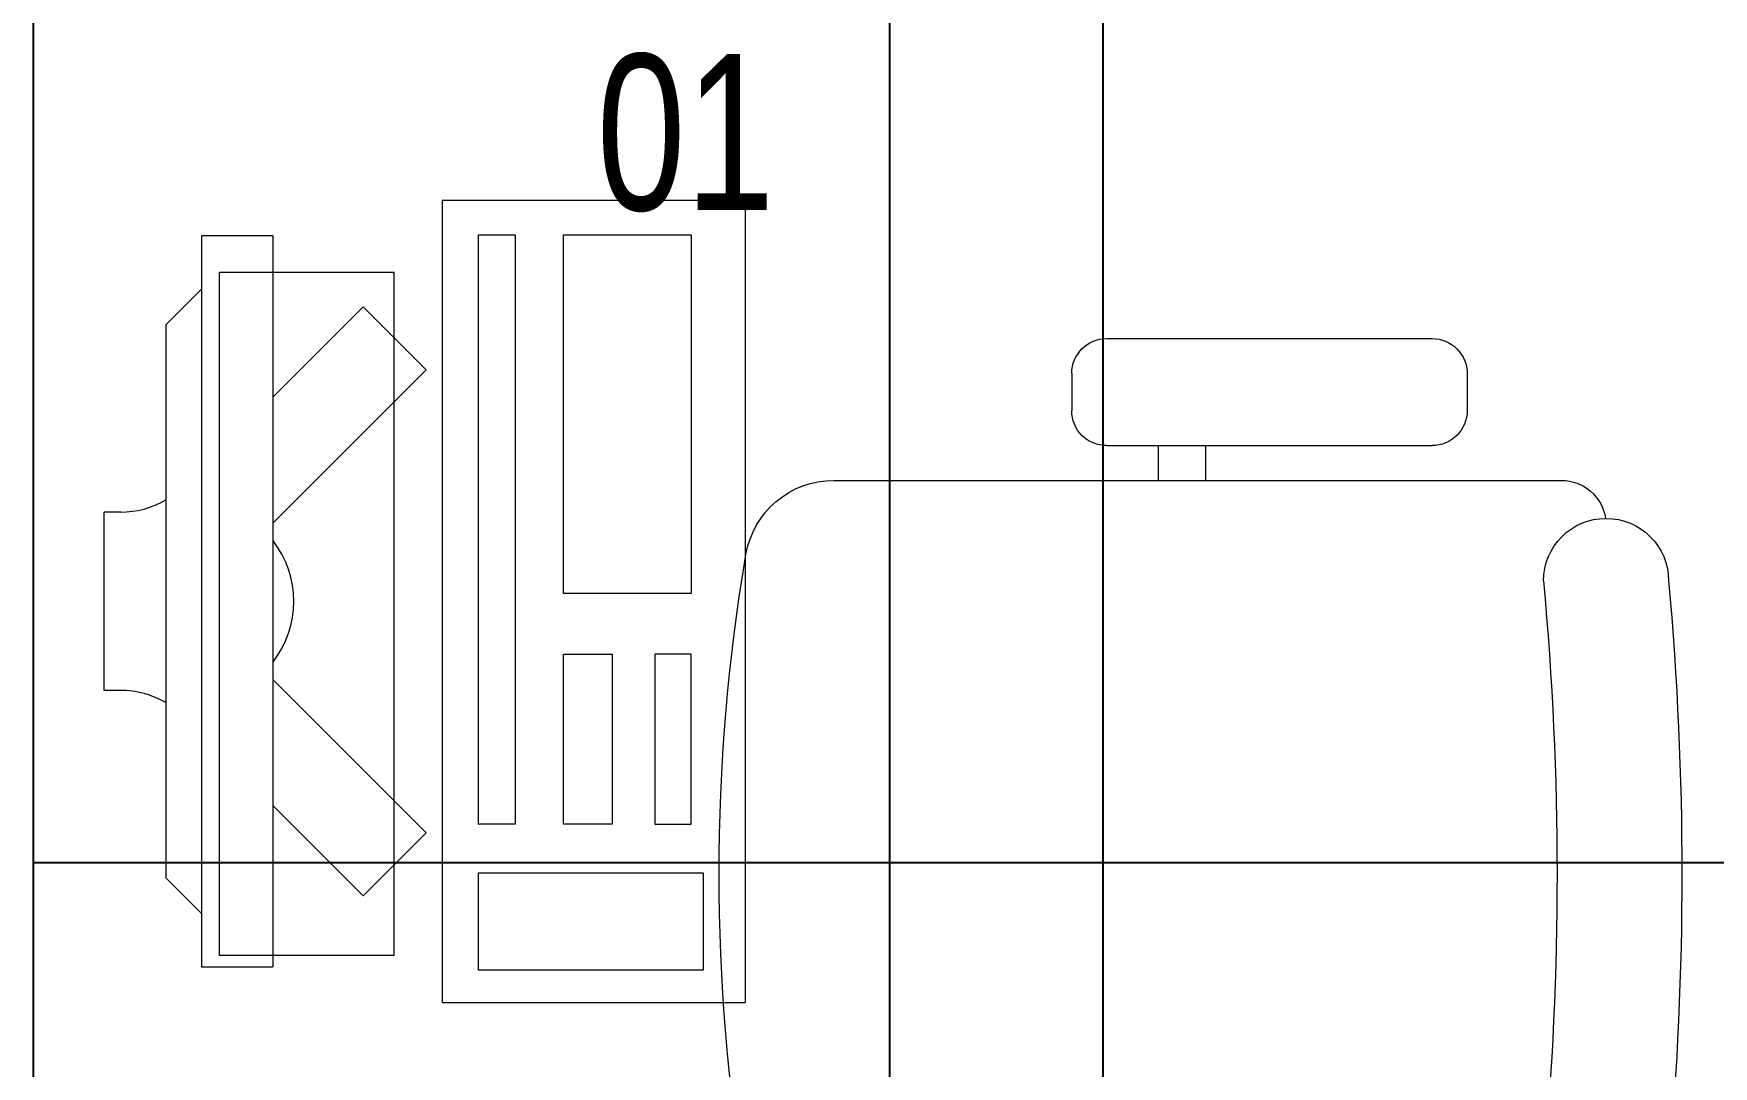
# Model space of a CAD drawing. Extents: x -509638 to 57327, y -29287 to 19916.
# Drawn here: x 25216 to 26158, y 6796 to 7375 of the extents above; entities that cross this region are included whole.
import ezdxf

# ---------------------------------------------------------------- set-up
doc = ezdxf.new("R2010")
doc.units = 0
doc.header["$LTSCALE"] = 0.25
doc.linetypes.add('DASHDOT', pattern=[25.4, 12.7, -6.35, 0, -6.35])
for name, color, linetype, lineweight in [('01-First Floor$0$72_EGR_EQP_TAG', 142, 'Continuous', 5), ('01-First Floor$0$LOADING', 253, 'Continuous', 5), ('01-First Floor$0$Walls', 251, 'Continuous', 5), ('E-LITE-CLNG-CNDT', 6, 'DASHDOT', 35)]:
    doc.layers.add(name, color=color, linetype=linetype, lineweight=lineweight)
doc.layers.add('01-First Floor$0$FALSE CEILING', color=251, linetype='Continuous')
doc.styles.add('01-First Floor$0$X3G_ENTITY_257CFD', font='swisscl.ttf', dxfattribs={"height": 200})

# ---------------------------------------------------------------- blocks, each defined once
blk = doc.blocks.new('01-First Floor$0$ITCWLS1-P')
at = {"layer": '01-First Floor$0$LOADING'}
for p, q in [((-0.17, 0.45), (-0.17, 0)), ((-0.17, 0.45), (0, 0.45)), ((0, 0.45), (0, 0)), ((-0.26509, 0.43, 0), (-0.30509, 0.43, 0)), ((-0.30509, 0.43, 0), (-0.30509, 0.02, 0)), ((-0.26509, 0.43, 0), (-0.26509, 0.02, 0)), ((-0.14957, 0.43047), (-0.12914, 0.43047)), ((-0.12914, 0.43047), (-0.12914, 0.40893)), ((-0.197, 0.40939), (-0.295, 0.40939)), ((-0.295, 0.02639), (-0.295, 0.40939)), ((-0.197, 0.02639), (-0.197, 0.40939)), ((-0.32509, 0.38, 0), (-0.30509, 0.4, 0)), ((-0.32509, 0.38, 0), (-0.32509, 0.07, 0)), ((-0.35032, 0.275), (-0.35961, 0.275)), ((-0.35961, 0.175), (-0.35961, 0.275)), ((-0.35032, 0.175), (-0.35961, 0.175)), ((-0.32509, 0.07, 0), (-0.30509, 0.05, 0)), ((-0.30509, 0.02, 0), (-0.26509, 0.02, 0)), ((-0.197, 0.02639), (-0.295, 0.02639)), ((-0.17, 0), (0, 0))]:
    blk.add_line(p, q, dxfattribs=at)
at = {"layer": '01-First Floor$0$LOADING', "extrusion": (2.48281e-10, 3.18408e-10, -1)}
for p, q in [((-0.26509, 0.33952), (-0.21443, 0.39019)), ((-0.17907, 0.35483), (-0.21443, 0.39019)), ((-0.26509, 0.26881), (-0.17907, 0.35483))]:
    blk.add_line(p, q, dxfattribs=at)
at = {"layer": '01-First Floor$0$LOADING', "extrusion": (2.48281e-10, -3.18408e-10, -1)}
for p, q in [((-0.26509, 0.18119), (-0.17907, 0.09517)), ((-0.26509, 0.11048), (-0.21443, 0.05981)), ((-0.17907, 0.09517), (-0.21443, 0.05981))]:
    blk.add_line(p, q, dxfattribs=at)
at = {"layer": '01-First Floor$0$LOADING'}
for points in [[(-0.12914, 0.40893), (-0.12914, 0.09996), (-0.14957, 0.09996), (-0.14957, 0.43047)], [(-0.14957, 0.09997), (-0.14957, 0.09997), (-0.14957, 0.09997), (-0.14957, 0.09997), (-0.14957, 0.09997), (-0.14957, 0.09997), (-0.14957, 0.09997), (-0.14957, 0.09997), (-0.14957, 0.09997)], [(-0.14957, 0.09997), (-0.14957, 0.09997), (-0.14957, 0.09997), (-0.14957, 0.09997), (-0.14957, 0.09997), (-0.14957, 0.09997), (-0.14957, 0.09997), (-0.14957, 0.09997), (-0.14957, 0.09997), (-0.14957, 0.09997), (-0.14957, 0.09997), (-0.14957, 0.09997), (-0.14957, 0.09997), (-0.14957, 0.09997), (-0.14957, 0.09997), (-0.14957, 0.09997), (-0.14957, 0.09997), (-0.14957, 0.09997)], [(-0.14957, 0.09996), (-0.14957, 0.09996), (-0.14957, 0.09996), (-0.14957, 0.09996), (-0.14957, 0.09996), (-0.14957, 0.09996), (-0.14957, 0.09996), (-0.14957, 0.09996), (-0.14957, 0.09996), (-0.14957, 0.09996)], [(-0.14957, 0.09996), (-0.14957, 0.09996), (-0.14957, 0.09996), (-0.14957, 0.09996), (-0.14957, 0.09996), (-0.14957, 0.09996), (-0.14957, 0.09996)], [(-0.14957, 0.09997), (-0.14957, 0.09997), (-0.14957, 0.09997), (-0.14957, 0.09997), (-0.14957, 0.09997), (-0.14957, 0.09997), (-0.14957, 0.09997), (-0.14957, 0.09997), (-0.14957, 0.09997), (-0.14957, 0.09997)], [(-0.14957, 0.09997), (-0.14957, 0.09997), (-0.14957, 0.09997), (-0.14957, 0.09997), (-0.14957, 0.09997), (-0.14957, 0.09997), (-0.14957, 0.09997), (-0.14957, 0.09997), (-0.14957, 0.09997), (-0.14957, 0.09997), (-0.14957, 0.09997), (-0.14957, 0.09997), (-0.14957, 0.09997), (-0.14957, 0.09997), (-0.14957, 0.09997)], [(-0.14957, 0.09997), (-0.14957, 0.09997), (-0.14957, 0.09997), (-0.14957, 0.09997), (-0.14957, 0.09997), (-0.14957, 0.09997), (-0.14957, 0.09997), (-0.14957, 0.09997), (-0.14957, 0.09997), (-0.14957, 0.09997)], [(-0.14957, 0.09997), (-0.14957, 0.09997), (-0.14957, 0.09997), (-0.14957, 0.09997), (-0.14957, 0.09997), (-0.14957, 0.09997), (-0.14957, 0.09997), (-0.14957, 0.09997), (-0.14957, 0.09997), (-0.14957, 0.09997)], [(-0.14957, 0.09996), (-0.14957, 0.09996), (-0.14957, 0.09996), (-0.14957, 0.09996), (-0.14957, 0.09996), (-0.14957, 0.09996), (-0.14957, 0.09996), (-0.14957, 0.09996), (-0.14957, 0.09996), (-0.14957, 0.09996), (-0.14957, 0.09996), (-0.14957, 0.09996), (-0.14957, 0.09996), (-0.14957, 0.09996), (-0.14957, 0.09996), (-0.14957, 0.09996), (-0.14957, 0.09996), (-0.14957, 0.09996), (-0.14957, 0.09997), (-0.14957, 0.09997), (-0.14957, 0.09997), (-0.14957, 0.09997), (-0.14957, 0.09997), (-0.14957, 0.09997), (-0.14957, 0.09997), (-0.14957, 0.09997), (-0.14957, 0.09997), (-0.14957, 0.09997), (-0.14957, 0.09997), (-0.14957, 0.09997), (-0.14957, 0.09997), (-0.14957, 0.09997), (-0.14956, 0.09997), (-0.14956, 0.09997), (-0.14956, 0.09997), (-0.14956, 0.09996), (-0.14956, 0.09996), (-0.14956, 0.09996), (-0.14956, 0.09996), (-0.14956, 0.09996), (-0.14956, 0.09996), (-0.14956, 0.09996), (-0.14956, 0.09996), (-0.14956, 0.09996), (-0.14956, 0.09996), (-0.14956, 0.09996), (-0.14956, 0.09996), (-0.14956, 0.09996), (-0.14957, 0.09996), (-0.14957, 0.09996), (-0.14957, 0.09996), (-0.14957, 0.09996), (-0.14957, 0.09996), (-0.14957, 0.09996)], [(-0.14957, 0.09996), (-0.14957, 0.09996), (-0.14957, 0.09996), (-0.14957, 0.09996), (-0.14957, 0.09996), (-0.14957, 0.09996), (-0.14957, 0.09996), (-0.14957, 0.09996), (-0.14957, 0.09996), (-0.14957, 0.09996), (-0.14957, 0.09997), (-0.14957, 0.09997), (-0.14957, 0.09997), (-0.14957, 0.09996), (-0.14957, 0.09996), (-0.14957, 0.09996), (-0.14957, 0.09996), (-0.14957, 0.09996), (-0.14957, 0.09996), (-0.14957, 0.09997), (-0.14957, 0.09997), (-0.14957, 0.09997), (-0.14957, 0.09997), (-0.14957, 0.09997), (-0.14957, 0.09997), (-0.14957, 0.09997), (-0.14957, 0.09997), (-0.14957, 0.09997), (-0.14957, 0.09997), (-0.14957, 0.09997), (-0.14957, 0.09997), (-0.14957, 0.09997), (-0.14957, 0.09997), (-0.14957, 0.09997), (-0.14957, 0.09997), (-0.14957, 0.09997), (-0.14957, 0.09997), (-0.14957, 0.09997), (-0.14957, 0.09997), (-0.14957, 0.09997), (-0.14957, 0.09997), (-0.14957, 0.09997), (-0.14957, 0.09997), (-0.14957, 0.09997), (-0.14957, 0.09997), (-0.14957, 0.09997), (-0.14957, 0.09997), (-0.14957, 0.09997), (-0.14957, 0.09997), (-0.14957, 0.09997), (-0.14957, 0.09997), (-0.14957, 0.09997), (-0.14957, 0.09997), (-0.14957, 0.09997), (-0.14957, 0.09997), (-0.14957, 0.09997), (-0.14957, 0.09997), (-0.14957, 0.09997), (-0.14957, 0.09997), (-0.14957, 0.09997), (-0.14957, 0.09997), (-0.14957, 0.09997), (-0.14957, 0.09997), (-0.14957, 0.09997), (-0.14957, 0.09997), (-0.14957, 0.09997), (-0.14957, 0.09997), (-0.14957, 0.09997), (-0.14957, 0.09997), (-0.14957, 0.09997), (-0.14957, 0.09997), (-0.14957, 0.09997), (-0.14957, 0.09997), (-0.14957, 0.09997), (-0.14957, 0.09997), (-0.14957, 0.09997), (-0.14957, 0.09997), (-0.14957, 0.09997), (-0.14957, 0.09997), (-0.14957, 0.09997), (-0.14956, 0.09997), (-0.14957, 0.09997), (-0.14957, 0.09997), (-0.14957, 0.09997), (-0.14957, 0.09997), (-0.14956, 0.09997), (-0.14957, 0.09997), (-0.14957, 0.09997), (-0.14957, 0.09997), (-0.14957, 0.09997), (-0.14957, 0.09997), (-0.14957, 0.09997), (-0.14957, 0.09997), (-0.14957, 0.09997), (-0.14957, 0.09997), (-0.14957, 0.09997), (-0.14956, 0.09997), (-0.14957, 0.09996), (-0.14957, 0.09996), (-0.14957, 0.09996), (-0.14956, 0.09996), (-0.14957, 0.09996), (-0.14957, 0.09996), (-0.14957, 0.09996), (-0.14957, 0.09996), (-0.14957, 0.09996), (-0.14957, 0.09996), (-0.14957, 0.09996), (-0.14957, 0.09996), (-0.14957, 0.09996), (-0.14957, 0.09996)], [(-0.14957, 0.09996), (-0.14957, 0.09996), (-0.14957, 0.09996), (-0.14957, 0.09996), (-0.14957, 0.09996), (-0.14957, 0.09996), (-0.14957, 0.09996), (-0.14957, 0.09996)], [(-0.14957, 0.09996), (-0.14957, 0.09996), (-0.14957, 0.09996), (-0.14957, 0.09996), (-0.14957, 0.09996), (-0.14957, 0.09996), (-0.14957, 0.09996), (-0.14957, 0.09996), (-0.14957, 0.09996), (-0.14957, 0.09996), (-0.14957, 0.09996), (-0.14957, 0.09996), (-0.14957, 0.09996), (-0.14957, 0.09996), (-0.14957, 0.09996), (-0.14957, 0.09996), (-0.14957, 0.09996), (-0.14957, 0.09996), (-0.14957, 0.09996), (-0.14957, 0.09996), (-0.14957, 0.09996), (-0.14957, 0.09996), (-0.14957, 0.09996), (-0.14957, 0.09996), (-0.14957, 0.09996), (-0.14957, 0.09996), (-0.14957, 0.09996), (-0.14957, 0.09996), (-0.14957, 0.09996), (-0.14957, 0.09996), (-0.14957, 0.09996), (-0.14957, 0.09996), (-0.14957, 0.09996), (-0.14957, 0.09996), (-0.14957, 0.09996), (-0.14957, 0.09996), (-0.14957, 0.09996), (-0.14957, 0.09996), (-0.14957, 0.09996), (-0.14957, 0.09996), (-0.14957, 0.09996), (-0.14957, 0.09996), (-0.14957, 0.09996), (-0.14957, 0.09996), (-0.14957, 0.09996), (-0.14957, 0.09996), (-0.14957, 0.09996), (-0.14957, 0.09996), (-0.14956, 0.09996), (-0.14956, 0.09996), (-0.14956, 0.09996), (-0.14956, 0.09996), (-0.14957, 0.09996), (-0.14957, 0.09996), (-0.14957, 0.09996), (-0.14957, 0.09996), (-0.14957, 0.09996), (-0.14957, 0.09996), (-0.14956, 0.09996), (-0.14957, 0.09996), (-0.14957, 0.09996), (-0.14957, 0.09996), (-0.14957, 0.09996), (-0.14957, 0.09996), (-0.14957, 0.09996), (-0.14957, 0.09996), (-0.14957, 0.09996), (-0.14957, 0.09996), (-0.14957, 0.09996), (-0.14956, 0.09996), (-0.14956, 0.09996), (-0.14957, 0.09996), (-0.14957, 0.09996), (-0.14957, 0.09996), (-0.14957, 0.09996), (-0.14957, 0.09996), (-0.14957, 0.09996), (-0.14957, 0.09996), (-0.14957, 0.09996), (-0.14957, 0.09996), (-0.14957, 0.09996), (-0.14957, 0.09996), (-0.14957, 0.09996), (-0.14957, 0.09996), (-0.14957, 0.09996), (-0.14957, 0.09996), (-0.14957, 0.09996), (-0.14957, 0.09996), (-0.14957, 0.09996)], [(-0.14957, 0.09996), (-0.14957, 0.09996), (-0.14957, 0.09996), (-0.14957, 0.09996), (-0.14957, 0.09996), (-0.14957, 0.09996), (-0.14957, 0.09996), (-0.14957, 0.09996), (-0.14957, 0.09996), (-0.14957, 0.09996), (-0.14957, 0.09996), (-0.14957, 0.09996)], [(-0.14957, 0.09996), (-0.14957, 0.09996), (-0.14956, 0.09996), (-0.14956, 0.09996), (-0.14956, 0.09996), (-0.14956, 0.09996), (-0.14957, 0.09996)], [(-0.14957, 0.09996), (-0.14957, 0.09996), (-0.14957, 0.09996), (-0.14957, 0.09996), (-0.14957, 0.09996), (-0.14957, 0.09996), (-0.14957, 0.09996), (-0.14957, 0.09996), (-0.14957, 0.09996), (-0.14956, 0.09996), (-0.14956, 0.09996), (-0.14956, 0.09996), (-0.14956, 0.09996), (-0.14956, 0.09996), (-0.14956, 0.09996), (-0.14956, 0.09996), (-0.14957, 0.09996)]]:
    blk.add_lwpolyline(points, dxfattribs=at)
for points in [[(-0.1019, 0.43047), (-0.03039, 0.43047), (-0.03039, 0.22944), (-0.1019, 0.22944)], [(-0.1019, 0.19536), (-0.07466, 0.19536), (-0.07466, 0.09996), (-0.1019, 0.09996)], [(-0.03039, 0.19536), (-0.05082, 0.19536), (-0.05082, 0.09996), (-0.03039, 0.09996)], [(-0.14956, 0.09996), (-0.14956, 0.09996), (-0.14956, 0.09996), (-0.14956, 0.09996), (-0.14956, 0.09996), (-0.14956, 0.09996), (-0.14956, 0.09996), (-0.14956, 0.09996), (-0.14957, 0.09996), (-0.14957, 0.09996), (-0.14957, 0.09996), (-0.14957, 0.09996), (-0.14957, 0.09996), (-0.14957, 0.09996), (-0.14957, 0.09996), (-0.14957, 0.09996), (-0.14957, 0.09996), (-0.14957, 0.09996), (-0.14957, 0.09996), (-0.14957, 0.09996), (-0.14957, 0.09996), (-0.14957, 0.09996), (-0.14957, 0.09996), (-0.14957, 0.09996), (-0.14957, 0.09996), (-0.14957, 0.09996), (-0.14957, 0.09996), (-0.14957, 0.09996), (-0.14957, 0.09996), (-0.14957, 0.09996), (-0.14957, 0.09996), (-0.14957, 0.09996), (-0.14957, 0.09996), (-0.14957, 0.09996), (-0.14957, 0.09996), (-0.14957, 0.09996), (-0.14957, 0.09996), (-0.14957, 0.09996), (-0.14957, 0.09996), (-0.14957, 0.09996), (-0.14957, 0.09996), (-0.14957, 0.09996), (-0.14957, 0.09996), (-0.14957, 0.09996), (-0.14957, 0.09996), (-0.14957, 0.09996), (-0.14957, 0.09996), (-0.14957, 0.09996), (-0.14957, 0.09996), (-0.14957, 0.09996), (-0.14957, 0.09996), (-0.14957, 0.09996), (-0.14957, 0.09996), (-0.14957, 0.09996), (-0.14957, 0.09996), (-0.14957, 0.09996), (-0.14957, 0.09996), (-0.14956, 0.09996), (-0.14956, 0.09996), (-0.14956, 0.09996), (-0.14956, 0.09996), (-0.14956, 0.09996), (-0.14956, 0.09996), (-0.14956, 0.09996), (-0.14956, 0.09996), (-0.14956, 0.09996), (-0.14956, 0.09996), (-0.14956, 0.09996), (-0.14956, 0.09996), (-0.14956, 0.09996), (-0.14956, 0.09996), (-0.14956, 0.09996), (-0.14956, 0.09996), (-0.14956, 0.09996), (-0.14956, 0.09996), (-0.14956, 0.09996), (-0.14956, 0.09996), (-0.14956, 0.09996), (-0.14956, 0.09996), (-0.14956, 0.09996), (-0.14956, 0.09996), (-0.14956, 0.09996), (-0.14956, 0.09996), (-0.14956, 0.09996), (-0.14956, 0.09996), (-0.14956, 0.09996), (-0.14956, 0.09996), (-0.14956, 0.09996), (-0.14956, 0.09996), (-0.14957, 0.09996), (-0.14957, 0.09996), (-0.14957, 0.09996), (-0.14957, 0.09996), (-0.14957, 0.09996), (-0.14957, 0.09996), (-0.14957, 0.09996), (-0.14957, 0.09996), (-0.14957, 0.09996), (-0.14957, 0.09996), (-0.14957, 0.09996), (-0.14957, 0.09996), (-0.14957, 0.09996), (-0.14957, 0.09996), (-0.14957, 0.09996), (-0.14957, 0.09996), (-0.14957, 0.09996), (-0.14957, 0.09996), (-0.14957, 0.09996), (-0.14957, 0.09996), (-0.14957, 0.09996), (-0.14957, 0.09996), (-0.14957, 0.09996), (-0.14957, 0.09996), (-0.14957, 0.09996), (-0.14957, 0.09996), (-0.14957, 0.09996), (-0.14957, 0.09996), (-0.14957, 0.09996), (-0.14957, 0.09996), (-0.14957, 0.09996), (-0.14957, 0.09996), (-0.14957, 0.09996), (-0.14957, 0.09996), (-0.14957, 0.09996), (-0.14957, 0.09996), (-0.14957, 0.09996), (-0.14957, 0.09996), (-0.14957, 0.09996), (-0.14957, 0.09996), (-0.14957, 0.09996), (-0.14957, 0.09996), (-0.14957, 0.09996), (-0.14957, 0.09996), (-0.14957, 0.09996), (-0.14957, 0.09996), (-0.14957, 0.09996), (-0.14957, 0.09996), (-0.14957, 0.09996), (-0.14957, 0.09996), (-0.14957, 0.09996), (-0.14957, 0.09996), (-0.14957, 0.09996), (-0.14957, 0.09996), (-0.14957, 0.09996), (-0.14957, 0.09996), (-0.14957, 0.09996), (-0.14957, 0.09996), (-0.14957, 0.09996), (-0.14957, 0.09996), (-0.14957, 0.09996), (-0.14957, 0.09996), (-0.14957, 0.09996), (-0.14957, 0.09996), (-0.14957, 0.09996), (-0.14956, 0.09996), (-0.14956, 0.09996), (-0.14956, 0.09996), (-0.14956, 0.09996), (-0.14956, 0.09996), (-0.14956, 0.09996), (-0.14956, 0.09996), (-0.14956, 0.09996), (-0.14956, 0.09996), (-0.14956, 0.09996), (-0.14956, 0.09996), (-0.14956, 0.09996), (-0.14956, 0.09996), (-0.14956, 0.09996), (-0.14956, 0.09996), (-0.14956, 0.09996), (-0.14956, 0.09996), (-0.14956, 0.09996), (-0.14956, 0.09996), (-0.14956, 0.09996), (-0.14956, 0.09996), (-0.14956, 0.09996), (-0.14956, 0.09996), (-0.14956, 0.09996), (-0.14956, 0.09996), (-0.14956, 0.09996), (-0.14956, 0.09996), (-0.14956, 0.09996), (-0.14956, 0.09996), (-0.14956, 0.09996), (-0.14956, 0.09996), (-0.14956, 0.09996), (-0.14956, 0.09996), (-0.14956, 0.09996), (-0.14956, 0.09996), (-0.14956, 0.09996), (-0.14956, 0.09996), (-0.14956, 0.09996), (-0.14956, 0.09996), (-0.14956, 0.09996), (-0.14956, 0.09996), (-0.14956, 0.09996), (-0.14956, 0.09996), (-0.14956, 0.09996), (-0.14956, 0.09996), (-0.14956, 0.09996), (-0.14956, 0.09996), (-0.14957, 0.09996), (-0.14957, 0.09996), (-0.14957, 0.09996), (-0.14957, 0.09996), (-0.14957, 0.09996), (-0.14957, 0.09996), (-0.14957, 0.09996), (-0.14957, 0.09996), (-0.14957, 0.09996), (-0.14957, 0.09996), (-0.14957, 0.09996), (-0.14957, 0.09996), (-0.14957, 0.09996), (-0.14957, 0.09996), (-0.14957, 0.09996), (-0.14957, 0.09996), (-0.14957, 0.09996), (-0.14957, 0.09996), (-0.14957, 0.09996), (-0.14957, 0.09996), (-0.14957, 0.09996), (-0.14957, 0.09996), (-0.14957, 0.09996), (-0.14957, 0.09996), (-0.14957, 0.09996), (-0.14957, 0.09996), (-0.14957, 0.09996), (-0.14957, 0.09996), (-0.14957, 0.09996), (-0.14957, 0.09996), (-0.14957, 0.09996), (-0.14957, 0.09996), (-0.14957, 0.09996), (-0.14957, 0.09996), (-0.14956, 0.09996), (-0.14956, 0.09996), (-0.14956, 0.09996), (-0.14956, 0.09996), (-0.14956, 0.09996), (-0.14956, 0.09996), (-0.14956, 0.09996), (-0.14956, 0.09996), (-0.14956, 0.09996), (-0.14956, 0.09996), (-0.14956, 0.09996), (-0.14956, 0.09996), (-0.14956, 0.09996), (-0.14956, 0.09996), (-0.14956, 0.09996), (-0.14956, 0.09996), (-0.14956, 0.09996), (-0.14956, 0.09996), (-0.14956, 0.09996), (-0.14956, 0.09996), (-0.14956, 0.09996), (-0.14956, 0.09996), (-0.14956, 0.09996), (-0.14956, 0.09996), (-0.14956, 0.09996), (-0.14956, 0.09996), (-0.14956, 0.09996), (-0.14956, 0.09996), (-0.14956, 0.09996), (-0.14956, 0.09996), (-0.14956, 0.09996), (-0.14956, 0.09996), (-0.14956, 0.09996), (-0.14956, 0.09996), (-0.14956, 0.09996), (-0.14956, 0.09996), (-0.14956, 0.09996), (-0.14956, 0.09996), (-0.14956, 0.09996), (-0.14956, 0.09996), (-0.14956, 0.09996), (-0.14956, 0.09996)], [(-0.14957, 0.09996), (-0.14957, 0.09996), (-0.14957, 0.09996), (-0.14957, 0.09996), (-0.14957, 0.09996), (-0.14957, 0.09996), (-0.14957, 0.09996), (-0.14957, 0.09996), (-0.14957, 0.09996), (-0.14957, 0.09996), (-0.14957, 0.09996), (-0.14957, 0.09996), (-0.14957, 0.09996), (-0.14957, 0.09996), (-0.14957, 0.09996), (-0.14957, 0.09996), (-0.14957, 0.09996), (-0.14957, 0.09996), (-0.14957, 0.09996), (-0.14957, 0.09996), (-0.14957, 0.09996), (-0.14957, 0.09996), (-0.14957, 0.09996), (-0.14957, 0.09996), (-0.14957, 0.09996), (-0.14957, 0.09996), (-0.14957, 0.09996), (-0.14957, 0.09996), (-0.14957, 0.09996), (-0.14957, 0.09996), (-0.14957, 0.09996), (-0.14957, 0.09996), (-0.14957, 0.09996), (-0.14957, 0.09996), (-0.14957, 0.09996), (-0.14957, 0.09996), (-0.14957, 0.09996), (-0.14957, 0.09996), (-0.14957, 0.09996), (-0.14957, 0.09996), (-0.14957, 0.09996), (-0.14957, 0.09996), (-0.14957, 0.09996), (-0.14957, 0.09996), (-0.14957, 0.09996), (-0.14957, 0.09996), (-0.14957, 0.09996), (-0.14957, 0.09996), (-0.14957, 0.09996), (-0.14957, 0.09996), (-0.14957, 0.09996), (-0.14957, 0.09996), (-0.14957, 0.09996), (-0.14957, 0.09996), (-0.14957, 0.09996), (-0.14957, 0.09996), (-0.14957, 0.09996), (-0.14957, 0.09996), (-0.14957, 0.09996), (-0.14957, 0.09996), (-0.14957, 0.09996), (-0.14957, 0.09996), (-0.14957, 0.09996), (-0.14957, 0.09996), (-0.14957, 0.09996), (-0.14957, 0.09996), (-0.14957, 0.09996), (-0.14957, 0.09996), (-0.14957, 0.09996), (-0.14957, 0.09996), (-0.14957, 0.09996), (-0.14957, 0.09996), (-0.14957, 0.09996), (-0.14957, 0.09996), (-0.14957, 0.09996), (-0.14957, 0.09996), (-0.14957, 0.09996), (-0.14957, 0.09996), (-0.14957, 0.09996), (-0.14957, 0.09996), (-0.14957, 0.09996), (-0.14957, 0.09996), (-0.14957, 0.09996), (-0.14957, 0.09996), (-0.14957, 0.09996), (-0.14957, 0.09996), (-0.14957, 0.09996), (-0.14957, 0.09996), (-0.14957, 0.09996), (-0.14957, 0.09996), (-0.14957, 0.09996), (-0.14957, 0.09996), (-0.14957, 0.09996), (-0.14957, 0.09996), (-0.14957, 0.09996), (-0.14957, 0.09996), (-0.14957, 0.09996), (-0.14957, 0.09996), (-0.14957, 0.09996), (-0.14957, 0.09996), (-0.14957, 0.09996), (-0.14957, 0.09996), (-0.14957, 0.09996), (-0.14957, 0.09996), (-0.14957, 0.09996), (-0.14957, 0.09996), (-0.14957, 0.09996), (-0.14957, 0.09996), (-0.14957, 0.09996), (-0.14957, 0.09996), (-0.14957, 0.09996), (-0.14957, 0.09996), (-0.14957, 0.09996), (-0.14957, 0.09996), (-0.14957, 0.09996), (-0.14957, 0.09996), (-0.14957, 0.09996), (-0.14957, 0.09996), (-0.14957, 0.09996), (-0.14957, 0.09996), (-0.14957, 0.09996), (-0.14957, 0.09996), (-0.14957, 0.09996), (-0.14957, 0.09996), (-0.14957, 0.09996), (-0.14957, 0.09996), (-0.14957, 0.09996), (-0.14957, 0.09996), (-0.14957, 0.09996), (-0.14957, 0.09996), (-0.14957, 0.09996), (-0.14957, 0.09996), (-0.14957, 0.09996), (-0.14957, 0.09996), (-0.14957, 0.09996), (-0.14957, 0.09996), (-0.14957, 0.09996), (-0.14957, 0.09996), (-0.14957, 0.09996), (-0.14957, 0.09996), (-0.14957, 0.09996), (-0.14957, 0.09996), (-0.14957, 0.09996), (-0.14957, 0.09996), (-0.14957, 0.09996), (-0.14957, 0.09996), (-0.14957, 0.09996), (-0.14957, 0.09996), (-0.14957, 0.09996), (-0.14957, 0.09996), (-0.14957, 0.09996), (-0.14957, 0.09996), (-0.14957, 0.09996), (-0.14957, 0.09996), (-0.14957, 0.09996), (-0.14957, 0.09996), (-0.14957, 0.09996), (-0.14957, 0.09996), (-0.14957, 0.09996), (-0.14957, 0.09996), (-0.14957, 0.09996), (-0.14957, 0.09996), (-0.14957, 0.09996), (-0.14957, 0.09996), (-0.14957, 0.09996), (-0.14957, 0.09996), (-0.14957, 0.09996), (-0.14957, 0.09996), (-0.14957, 0.09996), (-0.14957, 0.09996), (-0.14957, 0.09996), (-0.14957, 0.09996), (-0.14957, 0.09996), (-0.14957, 0.09996), (-0.14957, 0.09996), (-0.14957, 0.09996), (-0.14957, 0.09996), (-0.14957, 0.09996), (-0.14957, 0.09996), (-0.14957, 0.09996), (-0.14957, 0.09996), (-0.14957, 0.09996), (-0.14957, 0.09996), (-0.14957, 0.09996), (-0.14957, 0.09996), (-0.14957, 0.09996), (-0.14957, 0.09996), (-0.14957, 0.09996), (-0.14957, 0.09996), (-0.14957, 0.09996), (-0.14957, 0.09996), (-0.14957, 0.09996), (-0.14957, 0.09996), (-0.14957, 0.09996), (-0.14957, 0.09996), (-0.14957, 0.09996), (-0.14957, 0.09996), (-0.14957, 0.09996), (-0.14957, 0.09996), (-0.14957, 0.09996), (-0.14957, 0.09996), (-0.14957, 0.09996), (-0.14957, 0.09996), (-0.14957, 0.09996), (-0.14957, 0.09996), (-0.14957, 0.09996), (-0.14957, 0.09996), (-0.14957, 0.09996), (-0.14957, 0.09996), (-0.14957, 0.09996), (-0.14957, 0.09996), (-0.14957, 0.09996), (-0.14957, 0.09996), (-0.14957, 0.09996)], [(-0.14957, 0.09996), (-0.14957, 0.09996), (-0.14957, 0.09996), (-0.14957, 0.09996), (-0.14957, 0.09996), (-0.14957, 0.09996), (-0.14957, 0.09996), (-0.14957, 0.09996), (-0.14957, 0.09996), (-0.14957, 0.09996), (-0.14957, 0.09996), (-0.14957, 0.09996), (-0.14957, 0.09996), (-0.14957, 0.09996), (-0.14957, 0.09996), (-0.14957, 0.09996), (-0.14957, 0.09996), (-0.14957, 0.09996), (-0.14957, 0.09996), (-0.14957, 0.09996), (-0.14957, 0.09996), (-0.14957, 0.09996), (-0.14957, 0.09996), (-0.14957, 0.09996), (-0.14957, 0.09996), (-0.14957, 0.09996), (-0.14957, 0.09996), (-0.14957, 0.09996), (-0.14957, 0.09996), (-0.14957, 0.09996), (-0.14957, 0.09996), (-0.14957, 0.09996), (-0.14957, 0.09996), (-0.14957, 0.09996), (-0.14957, 0.09996), (-0.14957, 0.09996), (-0.14957, 0.09996), (-0.14957, 0.09996), (-0.14957, 0.09996), (-0.14957, 0.09996), (-0.14957, 0.09996), (-0.14957, 0.09996), (-0.14957, 0.09996), (-0.14957, 0.09996), (-0.14957, 0.09996), (-0.14957, 0.09996), (-0.14957, 0.09996), (-0.14957, 0.09996), (-0.14957, 0.09996), (-0.14957, 0.09996), (-0.14957, 0.09996), (-0.14957, 0.09996), (-0.14957, 0.09996), (-0.14957, 0.09996), (-0.14957, 0.09996), (-0.14957, 0.09996), (-0.14957, 0.09996), (-0.14957, 0.09996), (-0.14957, 0.09996), (-0.14957, 0.09996), (-0.14957, 0.09996), (-0.14957, 0.09996), (-0.14957, 0.09996), (-0.14957, 0.09996), (-0.14957, 0.09996), (-0.14957, 0.09996), (-0.14957, 0.09996), (-0.14957, 0.09996), (-0.14957, 0.09996), (-0.14957, 0.09996), (-0.14957, 0.09996), (-0.14957, 0.09996), (-0.14957, 0.09996), (-0.14957, 0.09996), (-0.14957, 0.09996), (-0.14957, 0.09996), (-0.14957, 0.09996), (-0.14957, 0.09996), (-0.14957, 0.09996), (-0.14957, 0.09996), (-0.14957, 0.09996), (-0.14957, 0.09996), (-0.14957, 0.09996), (-0.14957, 0.09996), (-0.14957, 0.09996), (-0.14957, 0.09996), (-0.14957, 0.09996), (-0.14957, 0.09996), (-0.14957, 0.09996), (-0.14957, 0.09996), (-0.14957, 0.09996), (-0.14957, 0.09996), (-0.14957, 0.09996), (-0.14957, 0.09996), (-0.14957, 0.09996), (-0.14957, 0.09996), (-0.14957, 0.09996), (-0.14957, 0.09996), (-0.14957, 0.09996), (-0.14957, 0.09996), (-0.14957, 0.09996), (-0.14957, 0.09996), (-0.14957, 0.09996), (-0.14957, 0.09996), (-0.14957, 0.09996), (-0.14957, 0.09996), (-0.14957, 0.09996), (-0.14957, 0.09996), (-0.14957, 0.09996), (-0.14957, 0.09996), (-0.14957, 0.09996), (-0.14957, 0.09996), (-0.14957, 0.09996), (-0.14957, 0.09996), (-0.14957, 0.09996), (-0.14957, 0.09996), (-0.14957, 0.09996), (-0.14957, 0.09996), (-0.14957, 0.09996), (-0.14957, 0.09996), (-0.14957, 0.09996), (-0.14957, 0.09996), (-0.14957, 0.09996), (-0.14957, 0.09996), (-0.14957, 0.09996), (-0.14957, 0.09996), (-0.14957, 0.09996), (-0.14957, 0.09996), (-0.14957, 0.09996), (-0.14957, 0.09996), (-0.14957, 0.09996), (-0.14957, 0.09996), (-0.14957, 0.09996), (-0.14957, 0.09996), (-0.14957, 0.09996), (-0.14957, 0.09996), (-0.14957, 0.09996), (-0.14957, 0.09996), (-0.14957, 0.09996), (-0.14957, 0.09996), (-0.14957, 0.09996), (-0.14957, 0.09996), (-0.14957, 0.09996), (-0.14957, 0.09996), (-0.14957, 0.09996), (-0.14957, 0.09996), (-0.14957, 0.09996), (-0.14957, 0.09996), (-0.14957, 0.09996), (-0.14957, 0.09996), (-0.14957, 0.09996), (-0.14957, 0.09996), (-0.14957, 0.09996), (-0.14957, 0.09996), (-0.14957, 0.09996), (-0.14957, 0.09996), (-0.14957, 0.09996), (-0.14957, 0.09996), (-0.14957, 0.09996), (-0.14957, 0.09996), (-0.14957, 0.09996), (-0.14957, 0.09996), (-0.14957, 0.09996), (-0.14957, 0.09996), (-0.14957, 0.09996), (-0.14957, 0.09996), (-0.14957, 0.09996), (-0.14957, 0.09996), (-0.14957, 0.09996), (-0.14957, 0.09996), (-0.14957, 0.09996), (-0.14957, 0.09996), (-0.14957, 0.09996), (-0.14957, 0.09996), (-0.14957, 0.09996), (-0.14957, 0.09996), (-0.14957, 0.09996), (-0.14957, 0.09996), (-0.14957, 0.09996), (-0.14957, 0.09996), (-0.14957, 0.09996), (-0.14957, 0.09996), (-0.14957, 0.09996), (-0.14957, 0.09996), (-0.14957, 0.09996), (-0.14957, 0.09996), (-0.14957, 0.09996), (-0.14957, 0.09996), (-0.14957, 0.09996), (-0.14957, 0.09996), (-0.14957, 0.09996), (-0.14957, 0.09996), (-0.14957, 0.09996), (-0.14957, 0.09996), (-0.14957, 0.09996), (-0.14957, 0.09996), (-0.14957, 0.09996), (-0.14957, 0.09996), (-0.14957, 0.09996), (-0.14957, 0.09996), (-0.14957, 0.09996), (-0.14957, 0.09996), (-0.14957, 0.09996), (-0.14957, 0.09996), (-0.14957, 0.09996), (-0.14957, 0.09996), (-0.14957, 0.09996), (-0.14957, 0.09996), (-0.14957, 0.09996), (-0.14957, 0.09996), (-0.14957, 0.09996), (-0.14957, 0.09996), (-0.14957, 0.09996), (-0.14957, 0.09996), (-0.14957, 0.09996), (-0.14957, 0.09996), (-0.14957, 0.09996), (-0.14957, 0.09996), (-0.14957, 0.09996)], [(-0.14957, 0.0727), (-0.02358, 0.0727), (-0.02358, 0.01818), (-0.14957, 0.01818)]]:
    blk.add_lwpolyline(points, close=True, dxfattribs=at)
for centre, radius, start, end in [((-0.35032, 0.325), 0.05, 270, 300.30934), ((-0.3089, 0.225), 0.05564, 321.94311, 38.05689), ((-0.35032, 0.125), 0.05, 59.69066, 90)]:
    blk.add_arc(centre, radius, start, end, dxfattribs=at)
blk = doc.blocks.new('01-First Floor$0$GF21018-P')
at = {"color": 0}
for p, q in [((-0.2207, 0.47563), (-0.2207, 0.0675)), ((-0.2806, 0.34221), (-0.25983, 0.34221)), ((-0.30021, 0.32259), (-0.30021, 0.14)), ((-0.24021, 0.32259), (-0.24021, 0.14)), ((-0.24021, 0.29372), (-0.2207, 0.29372)), ((-0.24021, 0.26708), (-0.2207, 0.26708)), ((-0.2806, 0.12039), (-0.25983, 0.12039))]:
    blk.add_line(p, q, dxfattribs=at)
for centre, radius, start, end in [((-0.0001, -0.52948), 1.06948, 80.36712, 99.63288), ((-0.1707, 0.47563), 0.05, 99.63288, 180), ((-0.2806, 0.32259), 0.01962, 90, 180), ((-0.25983, 0.32259), 0.01962, 360, 90), ((-0.2806, 0.14), 0.01962, 180, 270), ((-0.25983, 0.14), 0.01962, 270, 360), ((-0.16429, 0.0425), 0.03511, 90, 270), ((0, 1.84674), 1.77674, 264.69456, 275.30527), ((-0.1957, 0.0675), 0.025, 180, 261.47208), ((0, 1.83136), 1.83136, 264.85322, 275.14698)]:
    blk.add_arc(centre, radius, start, end, dxfattribs=at)
blk = doc.blocks.new('01-First Floor')
at = {"layer": '01-First Floor$0$FALSE CEILING', "linetype": 'Continuous'}
for p, q in [((25815.56, 5110), (25815.56, 8610)), ((25215.56, 6910), (29215.56, 6910))]:
    blk.add_line(p, q, dxfattribs=at)
at = {"layer": '01-First Floor$0$FALSE CEILING'}
blk.add_line((25695.56, 8130, -0.1), (25695.56, 6229.1, -0.1), dxfattribs=at)
blk.add_lwpolyline([(25215.56, 8610), (29215.56, 8610), (29215.56, 5110), (25215.56, 5110)], close=True, dxfattribs=at)
at = {"layer": '01-First Floor$0$LOADING'}
blk.add_line((25695.56, 8130, -0.1), (25695.56, 6229.1, -0.1), dxfattribs=at)
at = {"layer": '01-First Floor$0$Walls'}
blk.add_line((25215.56, 6150), (25215.56, 8610), dxfattribs=at)
at = {"layer": '01-First Floor$0$LOADING', "extrusion": (8.01373e-06, 1.93988e-16, 1), "xscale": 1000.000000000011, "yscale": 1000.000000000011, "zscale": 1000.000000000011}
blk.add_blockref('01-First Floor$0$ITCWLS1-P', (25614.76, 6831.47, 0.1), dxfattribs=at)
at = {"layer": '01-First Floor$0$LOADING', "extrusion": (7.77426e-06, 2.24021e-05, 1), "xscale": -1000, "yscale": 1000.000000000001, "zscale": 1000, "rotation": 90.00141075505213}
blk.add_blockref('01-First Floor$0$GF21018-P', (26140.04, 6903.57, 0.26), dxfattribs=at)
at = {"layer": '01-First Floor$0$72_EGR_EQP_TAG', "insert": (25581.25, 7363.28, -0.11), "char_height": 87.473, "attachment_point": 2, "style": '01-First Floor$0$X3G_ENTITY_257CFD'}
blk.add_mtext('01', dxfattribs=at)

msp = doc.modelspace()

# ---------------------------------------------------------------- block references
at = {"layer": 'E-LITE-CLNG-CNDT'}
msp.add_blockref('01-First Floor', (0, 0), dxfattribs=at)

doc.saveas('drawing.dxf')
